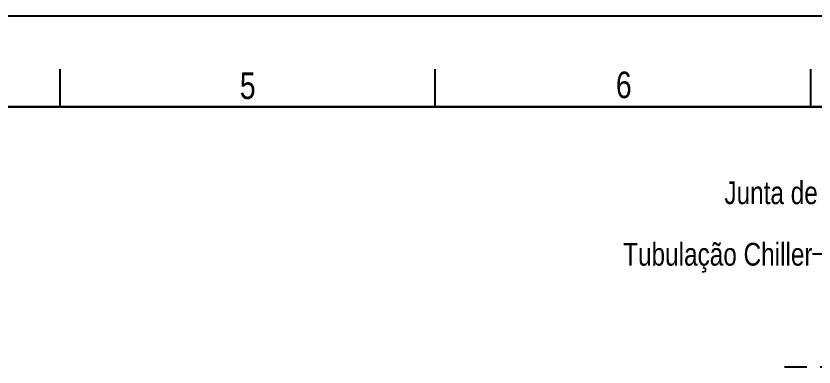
# Model space of a CAD drawing. Header units: millimetres. Extents: x 0 to 10500, y 0 to 7425.
# Drawn here: x 5105 to 7736, y 6268 to 7425 of the extents above; entities that cross this region are included whole.
import ezdxf

# ---------------------------------------------------------------- set-up
doc = ezdxf.new("R2010")
doc.units = ezdxf.units.MM
doc.header["$LTSCALE"] = 577.5
doc.linetypes.add('CENTER', pattern=[0.6, 0.375, -0.075, 0.075, -0.075])
doc.layers.get('0').update_dxf_attribs({"linetype": 'CONTINUOUS'})
doc.layers.add('DEFAULT_1', color=7, linetype='CENTER')
doc.layers.add('NOTES3D', color=7, linetype='CONTINUOUS')
doc.styles.get("Standard").update_dxf_attribs({"font": 'txt', "width": 0.85})
doc.styles.add('TEXTSTYLE_2', font='txt', dxfattribs={"width": 0.8})
doc.dimstyles.get("Standard").update_dxf_attribs({"dimtxt": 3.5, "dimasz": 3.5, "dimexe": 1.5, "dimexo": 1.5, "dimtad": 1, "dimdec": 1, "dimtxsty": 'Standard', "dimblk": '_FILLED', "dimblk1": '_FILLED', "dimblk2": '_FILLED', "dimcen": 0.09, "dimadec": 1, "dimazin": 2, "dimtol": 1, "dimtp": 0.1, "dimtm": 0.1, "dimtfac": 1, "dimtdec": 1, "dimtofl": 0, "dimtmove": 0, "dimatfit": 3, "dimldrblk": '_FILLED', "dimfxl": 1, "dimtolj": 1, "dimarcsym": 0})

# ---------------------------------------------------------------- blocks, each defined once
blk = doc.blocks.new('_FILLED')
at = {"color": 0, "linetype": 'ByBlock'}
blk.add_solid([(0, 0), (-1, 0.21), (-1, -0.21)], dxfattribs=at)

msp = doc.modelspace()

# ---------------------------------------------------------------- linework, layer by layer
at = {"color": 7, "linetype": 'Continuous'}
for p, q in [((0, 7425), (10500, 7425)), ((0, 7425), (10500, 7425)), ((5250, 7250), (5250, 7125)), ((6487.5, 7125), (6487.5, 7250)), ((7725, 7250), (7725, 7125))]:
    msp.add_line(p, q, dxfattribs=at)
at = {"color": 7, "linetype": 'Continuous', "const_width": 7.5}
msp.add_lwpolyline([(300, 7125), (10200, 7125)], dxfattribs=at)
at = {"layer": 'DEFAULT_1', "color": 7, "linetype": 'CENTER'}
msp.add_line((9099.04, 6267.65), (7639.3, 6267.65), dxfattribs=at)

# ---------------------------------------------------------------- texts
at = {"color": 2, "linetype": 'Continuous', "char_height": 87.5, "width": 70, "attachment_point": 2, "line_spacing_factor": 0.9, "style": 'TEXTSTYLE_2'}
for s, insert in [('5', (5869.15, 7238.86)), ('6', (7109.03, 7241.6))]:
    msp.add_mtext(s, dxfattribs=dict(at, insert=insert))
at = {"layer": 'NOTES3D', "color": 2, "linetype": 'Continuous', "char_height": 75, "attachment_point": 3, "line_spacing_factor": 0.9, "style": 'TEXTSTYLE_2'}
for s, insert, width in [('Junta de união', (7967.31, 6879.73), 840), ('Tubulação Chiller', (7731.37, 6676.95), 1020)]:
    msp.add_mtext(s, dxfattribs=dict(at, insert=insert, width=width))

# ---------------------------------------------------------------- leaders
at = {"layer": 'NOTES3D', "color": 2, "linetype": 'Continuous', "annotation_type": 0, "has_hookline": 1, "hookline_direction": 1}
for points, text_width in [([(8270.25, 6554.78), (8142.31, 6842.23), (7967.31, 6842.23)], 780), ([(7950.59, 6447.7), (7906.37, 6639.45), (7731.37, 6639.45)], 870)]:
    msp.add_leader(points, dimstyle='Standard', override={"dimtad": 0, "dimldrblk": 'NONE'}, dxfattribs=dict(at, text_width=text_width))

doc.saveas('drawing.dxf')
